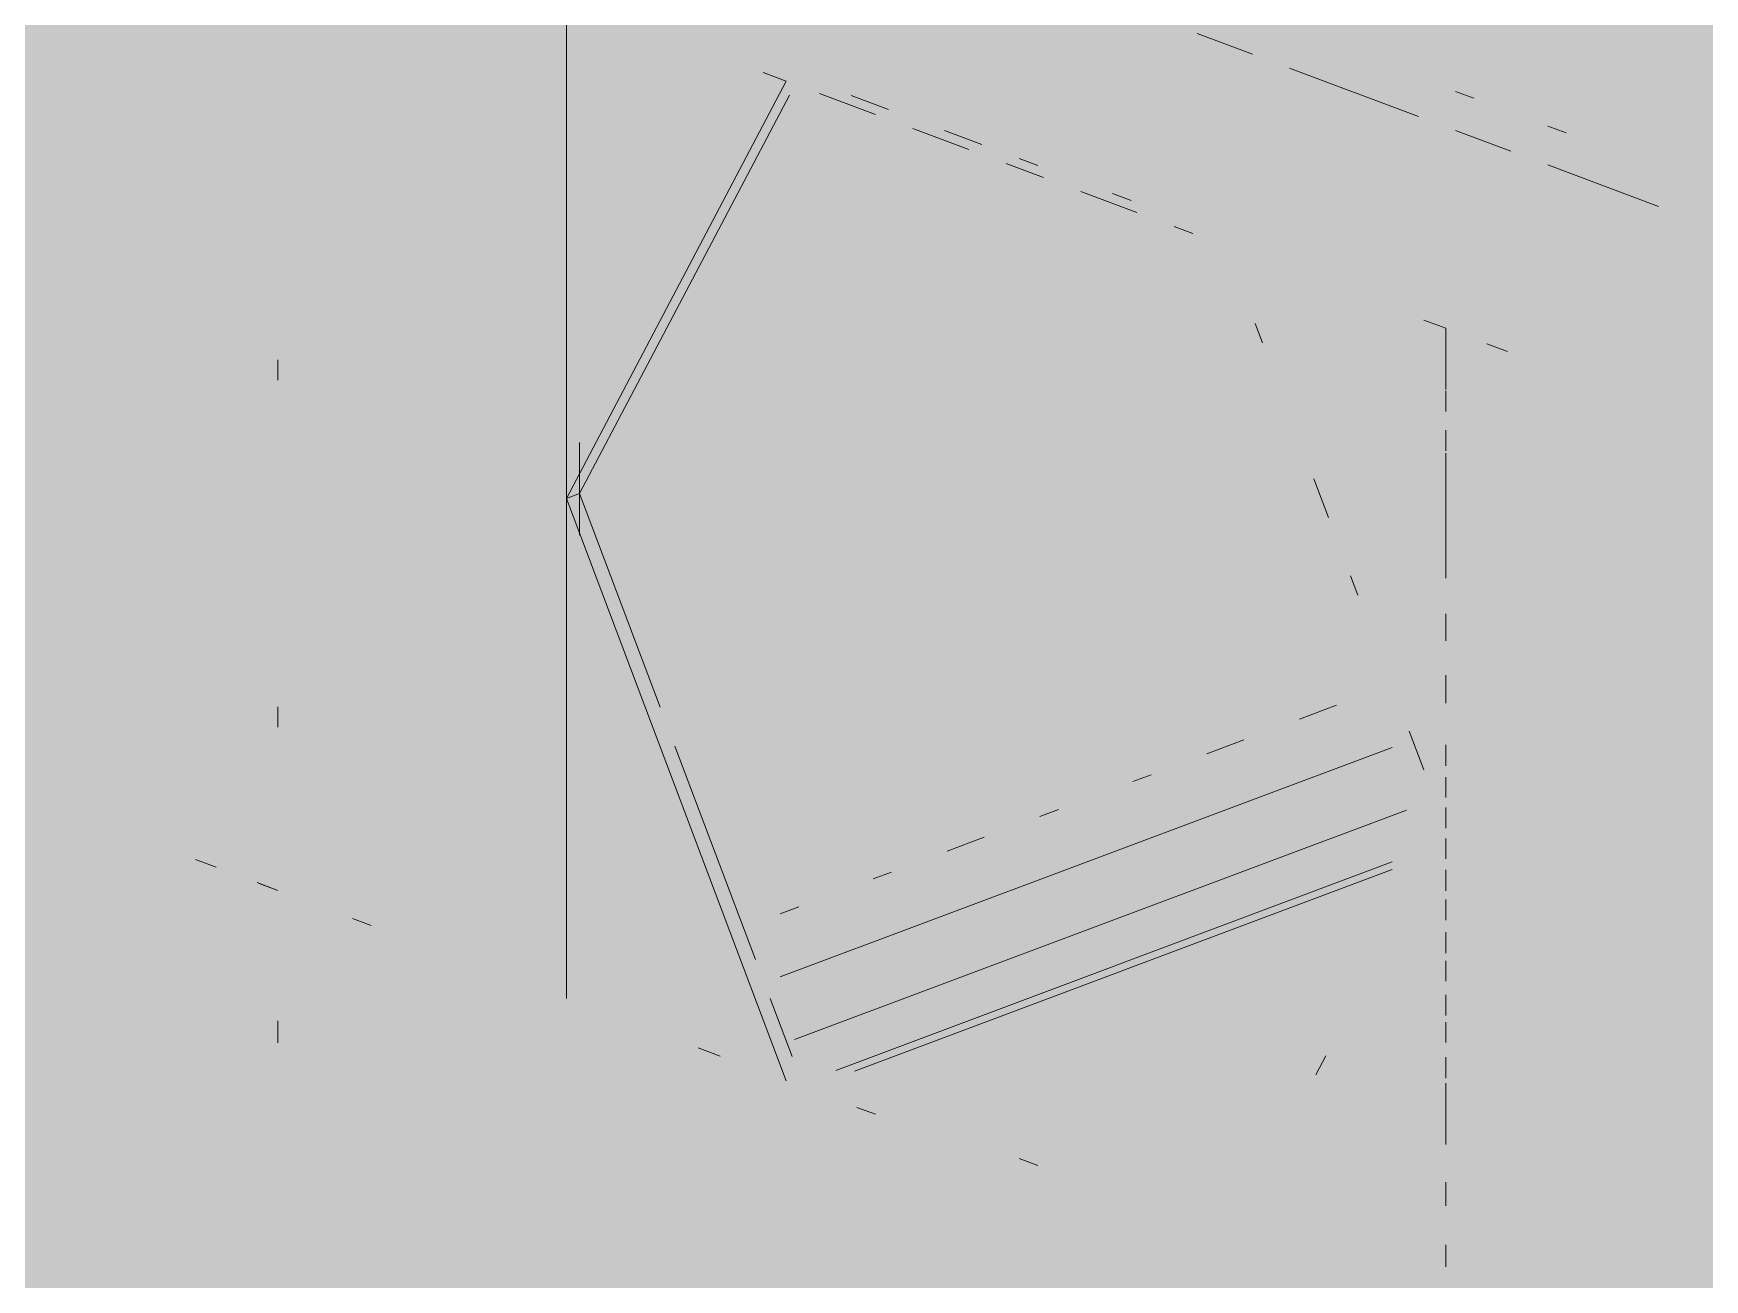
# Paper-space layout '03 3D Building and Roof' of a CAD drawing. Header units: millimetres. Extents: x 5 to 415, y 5 to 292.
# Drawn here: x 127.62 to 133.25, y 73.24 to 77.43 of the extents above; entities that cross this region are included whole.
import ezdxf

# ---------------------------------------------------------------- set-up
doc = ezdxf.new("R2010")
doc.units = ezdxf.units.MM
doc.layers.add('EXISTING', color=7, linetype='Continuous')
doc.layers.add('IMAGES', color=7, linetype='Continuous')

# ---------------------------------------------------------------- blocks, each defined once
blk = doc.blocks.new('SHEET_03')
at = {"layer": 'EXISTING', "color": 250, "lineweight": 9}
for p, q in [((129.4144, 76.6588), (129.4144, 77.4833)), ((129.4144, 77.4819), (129.4144, 77.4118)), ((131.7259, 77.3649), (131.5394, 77.4347)), ((132.2855, 77.1552), (131.8503, 77.3183)), ((129.4144, 75.8687), (130.1551, 77.2746)), ((129.4144, 77.2715), (129.4144, 77.2013)), ((130.0779, 77.3035), (130.1408, 77.2799)), ((130.1551, 77.2746), (130.081, 77.3023)), ((130.1659, 77.2273), (129.4589, 75.8853)), ((130.2667, 77.2328), (130.4554, 77.1621)), ((130.4998, 77.1787), (130.374, 77.2259)), ((132.4099, 77.2397), (132.4721, 77.2165)), ((130.5812, 77.115), (130.7699, 77.0443)), ((130.8144, 77.0609), (130.6885, 77.1081)), ((132.5964, 77.0388), (132.4099, 77.1086)), ((132.7208, 77.1233), (132.7829, 77.1)), ((129.4144, 77.0611), (129.4144, 75.8687)), ((130.8957, 76.9971), (131.0216, 76.95)), ((131.0031, 76.9902), (130.9402, 77.0138)), ((133.0938, 76.8524), (132.7208, 76.9922)), ((131.1474, 76.9029), (131.3361, 76.8322)), ((131.3176, 76.8724), (131.2547, 76.896)), ((131.4619, 76.785), (131.5248, 76.7615)), ((129.4144, 76.4527), (129.4144, 76.5214)), ((132.3771, 76.4422), (132.303, 76.47)), ((131.7352, 76.4582), (131.7598, 76.3929)), ((132.3771, 76.4422), (132.3771, 76.2361)), ((132.3771, 76.3721), (132.3771, 76.4422)), ((132.5854, 76.3642), (132.5159, 76.3902)), ((128.4423, 76.3359), (128.4423, 76.2672)), ((129.4144, 76.2466), (129.4144, 76.3153)), ((132.3771, 76.1617), (132.3771, 76.2318)), ((129.4144, 75.2846), (129.4144, 76.1092)), ((132.3771, 76.0987), (132.3771, 76.03)), ((129.4589, 76.0571), (129.4589, 75.7823)), ((129.4589, 75.8853), (129.4589, 76.0256)), ((132.3771, 75.6005), (132.3771, 76.0214)), ((131.9327, 75.9354), (131.982, 75.8046)), ((129.4144, 75.8687), (129.4589, 75.8853)), ((129.4144, 75.8687), (129.4144, 74.1853)), ((130.1551, 73.9078), (129.4144, 75.8687)), ((129.4589, 75.745), (129.4589, 75.8853)), ((129.4589, 75.8853), (129.7304, 75.1664)), ((132.3771, 75.8926), (132.3771, 75.8238)), ((132.3771, 75.6864), (132.3771, 75.6177)), ((132.0561, 75.6085), (132.0808, 75.5432)), ((132.3771, 75.4803), (132.3771, 75.4116)), ((132.3771, 75.3901), (132.3771, 75.4603)), ((132.3771, 75.2742), (132.3771, 75.2055)), ((132.3771, 75.1797), (132.3771, 75.2498)), ((128.4423, 75.1678), (128.4423, 75.0991)), ((131.8847, 75.1263), (132.0097, 75.1731)), ((129.4144, 75.0785), (129.4144, 75.1472)), ((131.5723, 75.0092), (131.6973, 75.056)), ((132.2536, 75.0857), (132.303, 74.9549)), ((129.7798, 75.0356), (130.0514, 74.3167)), ((130.1352, 74.2582), (132.1971, 75.0306)), ((132.3771, 74.9693), (132.3771, 75.0394)), ((129.4144, 74.1853), (129.4144, 74.9411)), ((131.3224, 74.9156), (131.3848, 74.939)), ((132.3771, 74.9306), (132.3771, 74.8619)), ((132.2449, 74.82), (130.183, 74.0476)), ((131.01, 74.7986), (131.0724, 74.822)), ((132.3771, 74.7589), (132.3771, 74.829)), ((130.6975, 74.6815), (130.8225, 74.7284)), ((132.3771, 74.7245), (132.3771, 74.6558)), ((128.1646, 74.6535), (128.234, 74.6275)), ((130.3227, 73.9431), (132.1971, 74.6453)), ((130.3851, 73.941), (132.1971, 74.6198)), ((130.4476, 74.5879), (130.5101, 74.6113)), ((132.3771, 74.5484), (132.3771, 74.6186)), ((128.3729, 74.5755), (128.4423, 74.5495)), ((128.4423, 74.5495), (128.3794, 74.573)), ((130.1352, 74.4709), (130.1977, 74.4943)), ((132.3771, 74.5184), (132.3771, 74.4497)), ((128.7569, 74.4316), (128.6939, 74.4552)), ((132.3771, 74.338), (132.3771, 74.4082)), ((132.3771, 74.3122), (132.3771, 74.2435)), ((130.1008, 74.1859), (130.1748, 73.9899)), ((132.3771, 74.1276), (132.3771, 74.1977)), ((128.4423, 74.1098), (128.4423, 74.0366)), ((132.3771, 74.1061), (132.3771, 74.0374)), ((129.8588, 74.0188), (129.9329, 73.9911)), ((131.9731, 73.992), (131.9394, 73.9281)), ((132.3771, 73.9172), (132.3771, 73.9873)), ((132.3771, 73.9), (132.3771, 73.6939)), ((130.4554, 73.7954), (130.3925, 73.8189)), ((132.3771, 73.7067), (132.3771, 73.7769)), ((130.9402, 73.647), (131.0031, 73.6235)), ((132.3771, 73.4963), (132.3771, 73.5665)), ((132.3771, 73.5564), (132.3771, 73.4877)), ((132.3771, 73.2859), (132.3771, 73.356)), ((132.3771, 73.3503), (132.3771, 73.2816))]:
    blk.add_line(p, q, dxfattribs=at)
at = {"layer": 'IMAGES', "color": 7}
for points in [[(128.3968, 77.2), (128.5682, 77.2), (128.3968, 77.7143), (128.5682, 77.7143)], [(127.54, 77.2), (128.2254, 77.2), (127.54, 77.5429), (128.2254, 77.5429)], [(128.2254, 77.2), (128.3968, 77.2), (128.2254, 77.5429), (128.3968, 77.5429)], [(128.5682, 77.3714), (128.7395, 77.3714), (128.5682, 77.5429), (128.7395, 77.5429)], [(128.7395, 77.3714), (128.9109, 77.3714), (128.7395, 77.5429), (128.9109, 77.5429)], [(128.9109, 77.3714), (129.0822, 77.3714), (128.9109, 77.5429), (129.0822, 77.5429)], [(129.0822, 77.3714), (129.2536, 77.3714), (129.0822, 77.5429), (129.2536, 77.5429)], [(129.2536, 77.3714), (129.425, 77.3714), (129.2536, 77.5429), (129.425, 77.5429)], [(129.425, 77.3714), (129.5963, 77.3714), (129.425, 77.5429), (129.5963, 77.5429)], [(129.5963, 77.3714), (129.7677, 77.3714), (129.5963, 77.5429), (129.7677, 77.5429)], [(129.7677, 77.3714), (130.1104, 77.3714), (129.7677, 77.5429), (130.1104, 77.5429)], [(130.1104, 77.3714), (130.2818, 77.3714), (130.1104, 77.5429), (130.2818, 77.5429)], [(130.2818, 77.3714), (130.7959, 77.3714), (130.2818, 77.5429), (130.7959, 77.5429)], [(130.7959, 77.3714), (130.9672, 77.3714), (130.7959, 77.5429), (130.9672, 77.5429)], [(130.9672, 77.3714), (131.31, 77.3714), (130.9672, 77.5429), (131.31, 77.5429)], [(131.31, 77.3714), (131.6527, 77.3714), (131.31, 77.5429), (131.6527, 77.5429)], [(131.6527, 77.3714), (131.8241, 77.3714), (131.6527, 77.5429), (131.8241, 77.5429)], [(131.8241, 77.3714), (132.1668, 77.3714), (131.8241, 77.5429), (132.1668, 77.5429)], [(132.1668, 77.3714), (132.3381, 77.3714), (132.1668, 77.5429), (132.3381, 77.5429)], [(132.3381, 77.3714), (132.5095, 77.3714), (132.3381, 77.5429), (132.5095, 77.5429)], [(132.5095, 77.3714), (133.5377, 77.3714), (132.5095, 77.5429), (133.5377, 77.5429)], [(128.5682, 77.2), (128.7395, 77.2), (128.5682, 77.3714), (128.7395, 77.3714)], [(128.7395, 77.2), (129.0822, 77.2), (128.7395, 77.3714), (129.0822, 77.3714)], [(129.0822, 74.4571), (129.2536, 74.4571), (129.0822, 77.3714), (129.2536, 77.3714)], [(129.2536, 77.2), (129.425, 77.2), (129.2536, 77.3714), (129.425, 77.3714)], [(129.425, 76.5143), (129.5963, 76.5143), (129.425, 77.3714), (129.5963, 77.3714)], [(129.5963, 77.2), (129.7677, 77.2), (129.5963, 77.3714), (129.7677, 77.3714)], [(129.7677, 77.2), (129.9391, 77.2), (129.7677, 77.3714), (129.9391, 77.3714)], [(129.9391, 77.2), (130.1104, 77.2), (129.9391, 77.3714), (130.1104, 77.3714)], [(130.1104, 77.2), (130.2818, 77.2), (130.1104, 77.3714), (130.2818, 77.3714)], [(130.2818, 77.2), (130.4532, 77.2), (130.2818, 77.3714), (130.4532, 77.3714)], [(130.4532, 77.2), (130.7959, 77.2), (130.4532, 77.3714), (130.7959, 77.3714)], [(130.7959, 77.2), (130.9672, 77.2), (130.7959, 77.3714), (130.9672, 77.3714)], [(130.9672, 77.2), (131.31, 77.2), (130.9672, 77.3714), (131.31, 77.3714)], [(131.31, 77.2), (131.4813, 77.2), (131.31, 77.3714), (131.4813, 77.3714)], [(131.4813, 77.2), (131.8241, 77.2), (131.4813, 77.3714), (131.8241, 77.3714)], [(131.8241, 77.2), (132.1668, 77.2), (131.8241, 77.3714), (132.1668, 77.3714)], [(132.1668, 77.2), (132.3381, 77.2), (132.1668, 77.3714), (132.3381, 77.3714)], [(132.3381, 77.2), (132.5095, 77.2), (132.3381, 77.3714), (132.5095, 77.3714)], [(132.5095, 77.2), (132.6809, 77.2), (132.5095, 77.3714), (132.6809, 77.3714)], [(132.6809, 77.2), (132.8522, 77.2), (132.6809, 77.3714), (132.8522, 77.3714)], [(132.8522, 77.2), (133.0236, 77.2), (132.8522, 77.3714), (133.0236, 77.3714)], [(133.0236, 77.2), (134.3945, 77.2), (133.0236, 77.3714), (134.3945, 77.3714)], [(127.54, 76.8571), (127.7113, 76.8571), (127.54, 77.2), (127.7113, 77.2)], [(127.7113, 76.8571), (128.3968, 76.8571), (127.7113, 77.2), (128.3968, 77.2)], [(128.3968, 77.0286), (128.5682, 77.0286), (128.3968, 77.2), (128.5682, 77.2)], [(128.5682, 76.8571), (129.0822, 76.8571), (128.5682, 77.2), (129.0822, 77.2)], [(129.2536, 76.1714), (129.425, 76.1714), (129.2536, 77.2), (129.425, 77.2)], [(129.5963, 76.8571), (129.9391, 76.8571), (129.5963, 77.2), (129.9391, 77.2)], [(129.9391, 77.0286), (130.1104, 77.0286), (129.9391, 77.2), (130.1104, 77.2)], [(130.1104, 77.0286), (130.2818, 77.0286), (130.1104, 77.2), (130.2818, 77.2)], [(130.2818, 77.0286), (130.4532, 77.0286), (130.2818, 77.2), (130.4532, 77.2)], [(130.4532, 77.0286), (130.6245, 77.0286), (130.4532, 77.2), (130.6245, 77.2)], [(130.6245, 77.0286), (130.7959, 77.0286), (130.6245, 77.2), (130.7959, 77.2)], [(130.7959, 77.0286), (130.9672, 77.0286), (130.7959, 77.2), (130.9672, 77.2)], [(130.9672, 77.0286), (131.1386, 77.0286), (130.9672, 77.2), (131.1386, 77.2)], [(131.1386, 77.0286), (131.4813, 77.0286), (131.1386, 77.2), (131.4813, 77.2)], [(131.4813, 77.0286), (131.8241, 77.0286), (131.4813, 77.2), (131.8241, 77.2)], [(131.8241, 77.0286), (131.9954, 77.0286), (131.8241, 77.2), (131.9954, 77.2)], [(131.9954, 77.0286), (132.1668, 77.0286), (131.9954, 77.2), (132.1668, 77.2)], [(132.1668, 77.0286), (132.5095, 77.0286), (132.1668, 77.2), (132.5095, 77.2)], [(132.5095, 77.0286), (132.6809, 77.0286), (132.5095, 77.2), (132.6809, 77.2)], [(132.6809, 77.0286), (132.8522, 77.0286), (132.6809, 77.2), (132.8522, 77.2)], [(132.8522, 77.0286), (133.0236, 77.0286), (132.8522, 77.2), (133.0236, 77.2)], [(133.0236, 77.0286), (133.5377, 77.0286), (133.0236, 77.2), (133.5377, 77.2)], [(128.3968, 76.3429), (128.5682, 76.3429), (128.3968, 77.0286), (128.5682, 77.0286)], [(129.9391, 76.8571), (130.1104, 76.8571), (129.9391, 77.0286), (130.1104, 77.0286)], [(130.1104, 76.8571), (130.2818, 76.8571), (130.1104, 77.0286), (130.2818, 77.0286)], [(130.2818, 76.8571), (130.4532, 76.8571), (130.2818, 77.0286), (130.4532, 77.0286)], [(130.4532, 76.8571), (130.6245, 76.8571), (130.4532, 77.0286), (130.6245, 77.0286)], [(130.6245, 76.8571), (130.9672, 76.8571), (130.6245, 77.0286), (130.9672, 77.0286)], [(130.9672, 76.8571), (131.1386, 76.8571), (130.9672, 77.0286), (131.1386, 77.0286)], [(131.1386, 76.8571), (131.4813, 76.8571), (131.1386, 77.0286), (131.4813, 77.0286)], [(131.4813, 76.8571), (131.6527, 76.8571), (131.4813, 77.0286), (131.6527, 77.0286)], [(131.6527, 76.8571), (132.1668, 76.8571), (131.6527, 77.0286), (132.1668, 77.0286)], [(132.1668, 76.8571), (132.3381, 76.8571), (132.1668, 77.0286), (132.3381, 77.0286)], [(132.3381, 76.8571), (132.5095, 76.8571), (132.3381, 77.0286), (132.5095, 77.0286)], [(132.5095, 76.8571), (132.6809, 76.8571), (132.5095, 77.0286), (132.6809, 77.0286)], [(132.6809, 76.8571), (132.8522, 76.8571), (132.6809, 77.0286), (132.8522, 77.0286)], [(132.8522, 76.8571), (133.0236, 76.8571), (132.8522, 77.0286), (133.0236, 77.0286)], [(133.0236, 76.8571), (133.195, 76.8571), (133.0236, 77.0286), (133.195, 77.0286)], [(133.195, 76.8571), (133.3663, 76.8571), (133.195, 77.0286), (133.3663, 77.0286)], [(127.54, 76.1714), (127.7113, 76.1714), (127.54, 76.8571), (127.7113, 76.8571)], [(127.7113, 76.1714), (128.2254, 76.1714), (127.7113, 76.8571), (128.2254, 76.8571)], [(128.2254, 76), (128.3968, 76), (128.2254, 76.8571), (128.3968, 76.8571)], [(128.5682, 76), (128.7395, 76), (128.5682, 76.8571), (128.7395, 76.8571)], [(128.7395, 76), (129.0822, 76), (128.7395, 76.8571), (129.0822, 76.8571)], [(129.5963, 76.6857), (129.7677, 76.6857), (129.5963, 76.8571), (129.7677, 76.8571)], [(129.7677, 76.6857), (129.9391, 76.6857), (129.7677, 76.8571), (129.9391, 76.8571)], [(129.9391, 76.6857), (130.1104, 76.6857), (129.9391, 76.8571), (130.1104, 76.8571)], [(130.1104, 76.6857), (130.2818, 76.6857), (130.1104, 76.8571), (130.2818, 76.8571)], [(130.2818, 76.6857), (130.6245, 76.6857), (130.2818, 76.8571), (130.6245, 76.8571)], [(130.6245, 76.6857), (130.7959, 76.6857), (130.6245, 76.8571), (130.7959, 76.8571)], [(130.7959, 76.6857), (131.1386, 76.6857), (130.7959, 76.8571), (131.1386, 76.8571)], [(131.1386, 76.6857), (131.4813, 76.6857), (131.1386, 76.8571), (131.4813, 76.8571)], [(131.4813, 76.6857), (131.6527, 76.6857), (131.4813, 76.8571), (131.6527, 76.8571)], [(131.6527, 76.6857), (131.8241, 76.6857), (131.6527, 76.8571), (131.8241, 76.8571)], [(131.8241, 76.6857), (131.9954, 76.6857), (131.8241, 76.8571), (131.9954, 76.8571)], [(131.9954, 76.6857), (132.1668, 76.6857), (131.9954, 76.8571), (132.1668, 76.8571)], [(132.1668, 76.6857), (132.3381, 76.6857), (132.1668, 76.8571), (132.3381, 76.8571)], [(132.3381, 76.6857), (132.6809, 76.6857), (132.3381, 76.8571), (132.6809, 76.8571)], [(132.6809, 76.6857), (132.8522, 76.6857), (132.6809, 76.8571), (132.8522, 76.8571)], [(132.8522, 76.6857), (133.0236, 76.6857), (132.8522, 76.8571), (133.0236, 76.8571)], [(133.0236, 76.6857), (133.195, 76.6857), (133.0236, 76.8571), (133.195, 76.8571)], [(133.195, 76.5143), (133.3663, 76.5143), (133.195, 76.8571), (133.3663, 76.8571)], [(129.5963, 76.5143), (129.7677, 76.5143), (129.5963, 76.6857), (129.7677, 76.6857)], [(129.7677, 76.5143), (129.9391, 76.5143), (129.7677, 76.6857), (129.9391, 76.6857)], [(129.9391, 76.5143), (130.1104, 76.5143), (129.9391, 76.6857), (130.1104, 76.6857)], [(130.1104, 76.5143), (130.2818, 76.5143), (130.1104, 76.6857), (130.2818, 76.6857)], [(130.2818, 76.5143), (130.7959, 76.5143), (130.2818, 76.6857), (130.7959, 76.6857)], [(130.7959, 76.5143), (130.9672, 76.5143), (130.7959, 76.6857), (130.9672, 76.6857)], [(130.9672, 76.5143), (131.1386, 76.5143), (130.9672, 76.6857), (131.1386, 76.6857)], [(131.1386, 76.5143), (131.4813, 76.5143), (131.1386, 76.6857), (131.4813, 76.6857)], [(131.4813, 76.5143), (131.6527, 76.5143), (131.4813, 76.6857), (131.6527, 76.6857)], [(131.6527, 76.5143), (131.9954, 76.5143), (131.6527, 76.6857), (131.9954, 76.6857)], [(131.9954, 76.5143), (132.1668, 76.5143), (131.9954, 76.6857), (132.1668, 76.6857)], [(132.1668, 76.5143), (132.5095, 76.5143), (132.1668, 76.6857), (132.5095, 76.6857)], [(132.5095, 76.5143), (133.0236, 76.5143), (132.5095, 76.6857), (133.0236, 76.6857)], [(133.0236, 76.5143), (133.195, 76.5143), (133.0236, 76.6857), (133.195, 76.6857)], [(129.425, 76.3429), (129.7677, 76.3429), (129.425, 76.5143), (129.7677, 76.5143)], [(129.7677, 76.3429), (129.9391, 76.3429), (129.7677, 76.5143), (129.9391, 76.5143)], [(129.9391, 76.1714), (130.1104, 76.1714), (129.9391, 76.5143), (130.1104, 76.5143)], [(130.1104, 76), (131.4813, 76), (130.1104, 76.5143), (131.4813, 76.5143)], [(131.4813, 76.3429), (131.6527, 76.3429), (131.4813, 76.5143), (131.6527, 76.5143)], [(131.6527, 76.1714), (131.8241, 76.1714), (131.6527, 76.5143), (131.8241, 76.5143)], [(131.8241, 76.3429), (131.9954, 76.3429), (131.8241, 76.5143), (131.9954, 76.5143)], [(131.9954, 76.3429), (132.3381, 76.3429), (131.9954, 76.5143), (132.3381, 76.5143)], [(132.3381, 76.3429), (132.5095, 76.3429), (132.3381, 76.5143), (132.5095, 76.5143)], [(132.5095, 76.3429), (132.6809, 76.3429), (132.5095, 76.5143), (132.6809, 76.5143)], [(132.6809, 76.3429), (132.8522, 76.3429), (132.6809, 76.5143), (132.8522, 76.5143)], [(132.8522, 76.3429), (133.195, 76.3429), (132.8522, 76.5143), (133.195, 76.5143)], [(133.195, 76.1714), (133.5377, 76.1714), (133.195, 76.5143), (133.5377, 76.5143)], [(128.3968, 76.1714), (128.5682, 76.1714), (128.3968, 76.3429), (128.5682, 76.3429)], [(129.425, 76.1714), (129.5963, 76.1714), (129.425, 76.3429), (129.5963, 76.3429)], [(129.5963, 76.1714), (129.7677, 76.1714), (129.5963, 76.3429), (129.7677, 76.3429)], [(129.7677, 76.1714), (129.9391, 76.1714), (129.7677, 76.3429), (129.9391, 76.3429)], [(131.4813, 76), (131.6527, 76), (131.4813, 76.3429), (131.6527, 76.3429)], [(131.8241, 76.1714), (131.9954, 76.1714), (131.8241, 76.3429), (131.9954, 76.3429)], [(131.9954, 76), (132.1668, 76), (131.9954, 76.3429), (132.1668, 76.3429)], [(132.1668, 76.1714), (132.3381, 76.1714), (132.1668, 76.3429), (132.3381, 76.3429)], [(132.3381, 74.6286), (132.5095, 74.6286), (132.3381, 76.3429), (132.5095, 76.3429)], [(132.5095, 76.1714), (132.6809, 76.1714), (132.5095, 76.3429), (132.6809, 76.3429)], [(132.6809, 76.1714), (132.8522, 76.1714), (132.6809, 76.3429), (132.8522, 76.3429)], [(132.8522, 76.1714), (133.0236, 76.1714), (132.8522, 76.3429), (133.0236, 76.3429)], [(133.0236, 76.1714), (133.195, 76.1714), (133.0236, 76.3429), (133.195, 76.3429)], [(127.54, 76), (128.2254, 76), (127.54, 76.1714), (128.2254, 76.1714)], [(128.3968, 76), (128.5682, 76), (128.3968, 76.1714), (128.5682, 76.1714)], [(129.2536, 76), (129.425, 76), (129.2536, 76.1714), (129.425, 76.1714)], [(129.425, 76), (129.5963, 76), (129.425, 76.1714), (129.5963, 76.1714)], [(129.5963, 76), (129.7677, 76), (129.5963, 76.1714), (129.7677, 76.1714)], [(129.7677, 76), (129.9391, 76), (129.7677, 76.1714), (129.9391, 76.1714)], [(129.9391, 76), (130.1104, 76), (129.9391, 76.1714), (130.1104, 76.1714)], [(131.6527, 76), (131.9954, 76), (131.6527, 76.1714), (131.9954, 76.1714)], [(132.1668, 75.8286), (132.3381, 75.8286), (132.1668, 76.1714), (132.3381, 76.1714)], [(132.5095, 76), (132.6809, 76), (132.5095, 76.1714), (132.6809, 76.1714)], [(132.6809, 76), (132.8522, 76), (132.6809, 76.1714), (132.8522, 76.1714)], [(132.8522, 76), (133.0236, 76), (132.8522, 76.1714), (133.0236, 76.1714)], [(133.0236, 76), (133.195, 76), (133.0236, 76.1714), (133.195, 76.1714)], [(133.195, 76), (133.3663, 76), (133.195, 76.1714), (133.3663, 76.1714)], [(127.54, 75.8286), (128.3968, 75.8286), (127.54, 76), (128.3968, 76)], [(128.3968, 75.3143), (128.5682, 75.3143), (128.3968, 76), (128.5682, 76)], [(128.5682, 75.4857), (129.0822, 75.4857), (128.5682, 76), (129.0822, 76)], [(129.2536, 75.4857), (129.425, 75.4857), (129.2536, 76), (129.425, 76)], [(129.425, 75.8286), (129.5963, 75.8286), (129.425, 76), (129.5963, 76)], [(129.5963, 75.8286), (129.7677, 75.8286), (129.5963, 76), (129.7677, 76)], [(129.7677, 75.8286), (129.9391, 75.8286), (129.7677, 76), (129.9391, 76)], [(129.9391, 75.8286), (131.8241, 75.8286), (129.9391, 76), (131.8241, 76)], [(131.8241, 75.8286), (131.9954, 75.8286), (131.8241, 76), (131.9954, 76)], [(131.9954, 75.8286), (132.1668, 75.8286), (131.9954, 76), (132.1668, 76)], [(132.5095, 75.1429), (132.6809, 75.1429), (132.5095, 76), (132.6809, 76)], [(132.6809, 75.8286), (132.8522, 75.8286), (132.6809, 76), (132.8522, 76)], [(132.8522, 75.8286), (133.0236, 75.8286), (132.8522, 76), (133.0236, 76)], [(133.0236, 75.8286), (133.195, 75.8286), (133.0236, 76), (133.195, 76)], [(133.195, 75.8286), (133.3663, 75.8286), (133.195, 76), (133.3663, 76)], [(127.3686, 75.4857), (128.3968, 75.4857), (127.3686, 75.8286), (128.3968, 75.8286)], [(129.425, 75.6571), (129.5963, 75.6571), (129.425, 75.8286), (129.5963, 75.8286)], [(129.5963, 75.6571), (129.7677, 75.6571), (129.5963, 75.8286), (129.7677, 75.8286)], [(129.7677, 75.6571), (129.9391, 75.6571), (129.7677, 75.8286), (129.9391, 75.8286)], [(129.9391, 75.6571), (131.6527, 75.6571), (129.9391, 75.8286), (131.6527, 75.8286)], [(131.6527, 75.6571), (131.8241, 75.6571), (131.6527, 75.8286), (131.8241, 75.8286)], [(131.8241, 75.6571), (131.9954, 75.6571), (131.8241, 75.8286), (131.9954, 75.8286)], [(131.9954, 75.6571), (132.1668, 75.6571), (131.9954, 75.8286), (132.1668, 75.8286)], [(132.1668, 75.6571), (132.3381, 75.6571), (132.1668, 75.8286), (132.3381, 75.8286)], [(132.6809, 73.2571), (133.0236, 73.2571), (132.6809, 75.8286), (133.0236, 75.8286)], [(133.0236, 73.0857), (133.195, 73.0857), (133.0236, 75.8286), (133.195, 75.8286)], [(133.195, 72.9143), (133.5377, 72.9143), (133.195, 75.8286), (133.5377, 75.8286)], [(129.425, 75.4857), (129.5963, 75.4857), (129.425, 75.6571), (129.5963, 75.6571)], [(129.5963, 75.4857), (129.7677, 75.4857), (129.5963, 75.6571), (129.7677, 75.6571)], [(129.7677, 75.4857), (129.9391, 75.4857), (129.7677, 75.6571), (129.9391, 75.6571)], [(129.9391, 75.4857), (131.8241, 75.4857), (129.9391, 75.6571), (131.8241, 75.6571)], [(131.8241, 75.4857), (131.9954, 75.4857), (131.8241, 75.6571), (131.9954, 75.6571)], [(131.9954, 75.4857), (132.1668, 75.4857), (131.9954, 75.6571), (132.1668, 75.6571)], [(132.1668, 75.4857), (132.3381, 75.4857), (132.1668, 75.6571), (132.3381, 75.6571)], [(127.1973, 75.3143), (128.2254, 75.3143), (127.1973, 75.4857), (128.2254, 75.4857)], [(128.2254, 74.9714), (128.3968, 74.9714), (128.2254, 75.4857), (128.3968, 75.4857)], [(128.5682, 74.8), (128.7395, 74.8), (128.5682, 75.4857), (128.7395, 75.4857)], [(128.7395, 74.6286), (129.0822, 74.6286), (128.7395, 75.4857), (129.0822, 75.4857)], [(129.2536, 75.3143), (129.425, 75.3143), (129.2536, 75.4857), (129.425, 75.4857)], [(129.425, 75.1429), (129.5963, 75.1429), (129.425, 75.4857), (129.5963, 75.4857)], [(129.5963, 75.3143), (129.7677, 75.3143), (129.5963, 75.4857), (129.7677, 75.4857)], [(129.7677, 75.3143), (129.9391, 75.3143), (129.7677, 75.4857), (129.9391, 75.4857)], [(129.9391, 75.3143), (130.1104, 75.3143), (129.9391, 75.4857), (130.1104, 75.4857)], [(130.1104, 75.3143), (131.4813, 75.3143), (130.1104, 75.4857), (131.4813, 75.4857)], [(131.4813, 75.3143), (131.6527, 75.3143), (131.4813, 75.4857), (131.6527, 75.4857)], [(131.6527, 75.3143), (131.9954, 75.3143), (131.6527, 75.4857), (131.9954, 75.4857)], [(131.9954, 75.3143), (132.1668, 75.3143), (131.9954, 75.4857), (132.1668, 75.4857)], [(132.1668, 75.3143), (132.3381, 75.3143), (132.1668, 75.4857), (132.3381, 75.4857)], [(127.3686, 75.1429), (128.2254, 75.1429), (127.3686, 75.3143), (128.2254, 75.3143)], [(128.3968, 75.1429), (128.5682, 75.1429), (128.3968, 75.3143), (128.5682, 75.3143)], [(129.2536, 74.4571), (129.425, 74.4571), (129.2536, 75.3143), (129.425, 75.3143)], [(129.5963, 75.1429), (129.7677, 75.1429), (129.5963, 75.3143), (129.7677, 75.3143)], [(129.7677, 75.1429), (129.9391, 75.1429), (129.7677, 75.3143), (129.9391, 75.3143)], [(129.9391, 74.9714), (130.1104, 74.9714), (129.9391, 75.3143), (130.1104, 75.3143)], [(130.1104, 75.1429), (131.1386, 75.1429), (130.1104, 75.3143), (131.1386, 75.3143)], [(131.1386, 75.1429), (131.4813, 75.1429), (131.1386, 75.3143), (131.4813, 75.3143)], [(131.4813, 75.1429), (131.6527, 75.1429), (131.4813, 75.3143), (131.6527, 75.3143)], [(131.6527, 75.1429), (131.9954, 75.1429), (131.6527, 75.3143), (131.9954, 75.3143)], [(131.9954, 75.1429), (132.3381, 75.1429), (131.9954, 75.3143), (132.3381, 75.3143)], [(127.3686, 74.9714), (127.7113, 74.9714), (127.3686, 75.1429), (127.7113, 75.1429)], [(127.7113, 74.9714), (128.2254, 74.9714), (127.7113, 75.1429), (128.2254, 75.1429)], [(128.3968, 74.9714), (128.5682, 74.9714), (128.3968, 75.1429), (128.5682, 75.1429)], [(129.425, 74.9714), (129.7677, 74.9714), (129.425, 75.1429), (129.7677, 75.1429)], [(129.7677, 74.6286), (129.9391, 74.6286), (129.7677, 75.1429), (129.9391, 75.1429)], [(130.1104, 74.9714), (130.6245, 74.9714), (130.1104, 75.1429), (130.6245, 75.1429)], [(130.6245, 74.9714), (130.9672, 74.9714), (130.6245, 75.1429), (130.9672, 75.1429)], [(130.9672, 74.9714), (131.1386, 74.9714), (130.9672, 75.1429), (131.1386, 75.1429)], [(131.1386, 74.9714), (131.4813, 74.9714), (131.1386, 75.1429), (131.4813, 75.1429)], [(131.4813, 74.9714), (131.8241, 74.9714), (131.4813, 75.1429), (131.8241, 75.1429)], [(131.8241, 74.9714), (131.9954, 74.9714), (131.8241, 75.1429), (131.9954, 75.1429)], [(131.9954, 74.9714), (132.1668, 74.9714), (131.9954, 75.1429), (132.1668, 75.1429)], [(132.1668, 74.9714), (132.3381, 74.9714), (132.1668, 75.1429), (132.3381, 75.1429)], [(132.5095, 74.2857), (132.6809, 74.2857), (132.5095, 75.1429), (132.6809, 75.1429)], [(127.54, 74.8), (127.7113, 74.8), (127.54, 74.9714), (127.7113, 74.9714)], [(127.7113, 74.8), (127.8827, 74.8), (127.7113, 74.9714), (127.8827, 74.9714)], [(127.8827, 74.8), (128.0541, 74.8), (127.8827, 74.9714), (128.0541, 74.9714)], [(128.0541, 74.8), (128.3968, 74.8), (128.0541, 74.9714), (128.3968, 74.9714)], [(128.3968, 74.8), (128.5682, 74.8), (128.3968, 74.9714), (128.5682, 74.9714)], [(129.425, 74.1143), (129.5963, 74.1143), (129.425, 74.9714), (129.5963, 74.9714)], [(129.5963, 74.8), (129.7677, 74.8), (129.5963, 74.9714), (129.7677, 74.9714)], [(129.9391, 74.8), (130.1104, 74.8), (129.9391, 74.9714), (130.1104, 74.9714)], [(130.1104, 74.8), (130.2818, 74.8), (130.1104, 74.9714), (130.2818, 74.9714)], [(130.2818, 74.8), (130.6245, 74.8), (130.2818, 74.9714), (130.6245, 74.9714)], [(130.6245, 74.8), (130.7959, 74.8), (130.6245, 74.9714), (130.7959, 74.9714)], [(130.7959, 74.8), (130.9672, 74.8), (130.7959, 74.9714), (130.9672, 74.9714)], [(130.9672, 74.8), (131.1386, 74.8), (130.9672, 74.9714), (131.1386, 74.9714)], [(131.1386, 74.8), (131.31, 74.8), (131.1386, 74.9714), (131.31, 74.9714)], [(131.31, 74.8), (131.4813, 74.8), (131.31, 74.9714), (131.4813, 74.9714)], [(131.4813, 74.8), (131.6527, 74.8), (131.4813, 74.9714), (131.6527, 74.9714)], [(131.6527, 74.8), (132.1668, 74.8), (131.6527, 74.9714), (132.1668, 74.9714)], [(132.1668, 74.6286), (132.3381, 74.6286), (132.1668, 74.9714), (132.3381, 74.9714)], [(127.54, 74.6286), (127.7113, 74.6286), (127.54, 74.8), (127.7113, 74.8)], [(127.7113, 74.6286), (127.8827, 74.6286), (127.7113, 74.8), (127.8827, 74.8)], [(127.8827, 74.6286), (128.0541, 74.6286), (127.8827, 74.8), (128.0541, 74.8)], [(128.0541, 74.6286), (128.2254, 74.6286), (128.0541, 74.8), (128.2254, 74.8)], [(128.2254, 74.6286), (128.3968, 74.6286), (128.2254, 74.8), (128.3968, 74.8)], [(128.3968, 74.6286), (128.5682, 74.6286), (128.3968, 74.8), (128.5682, 74.8)], [(128.5682, 74.6286), (128.7395, 74.6286), (128.5682, 74.8), (128.7395, 74.8)], [(129.5963, 74.2857), (129.7677, 74.2857), (129.5963, 74.8), (129.7677, 74.8)], [(129.9391, 74.6286), (130.1104, 74.6286), (129.9391, 74.8), (130.1104, 74.8)], [(130.1104, 74.6286), (130.2818, 74.6286), (130.1104, 74.8), (130.2818, 74.8)], [(130.2818, 74.6286), (130.4532, 74.6286), (130.2818, 74.8), (130.4532, 74.8)], [(130.4532, 74.6286), (130.6245, 74.6286), (130.4532, 74.8), (130.6245, 74.8)], [(130.6245, 74.6286), (131.1386, 74.6286), (130.6245, 74.8), (131.1386, 74.8)], [(131.1386, 74.6286), (131.31, 74.6286), (131.1386, 74.8), (131.31, 74.8)], [(131.31, 74.6286), (131.6527, 74.6286), (131.31, 74.8), (131.6527, 74.8)], [(131.6527, 74.6286), (131.8241, 74.6286), (131.6527, 74.8), (131.8241, 74.8)], [(131.8241, 74.6286), (132.1668, 74.6286), (131.8241, 74.8), (132.1668, 74.8)], [(127.54, 74.4571), (127.7113, 74.4571), (127.54, 74.6286), (127.7113, 74.6286)], [(127.7113, 74.4571), (128.0541, 74.4571), (127.7113, 74.6286), (128.0541, 74.6286)], [(128.0541, 74.4571), (128.2254, 74.4571), (128.0541, 74.6286), (128.2254, 74.6286)], [(128.2254, 74.4571), (128.5682, 74.4571), (128.2254, 74.6286), (128.5682, 74.6286)], [(128.5682, 74.4571), (128.7395, 74.4571), (128.5682, 74.6286), (128.7395, 74.6286)], [(128.7395, 74.4571), (128.9109, 74.4571), (128.7395, 74.6286), (128.9109, 74.6286)], [(128.9109, 74.4571), (129.0822, 74.4571), (128.9109, 74.6286), (129.0822, 74.6286)], [(129.7677, 74.4571), (129.9391, 74.4571), (129.7677, 74.6286), (129.9391, 74.6286)], [(129.9391, 74.2857), (130.1104, 74.2857), (129.9391, 74.6286), (130.1104, 74.6286)], [(130.1104, 74.4571), (130.2818, 74.4571), (130.1104, 74.6286), (130.2818, 74.6286)], [(130.2818, 74.4571), (130.9672, 74.4571), (130.2818, 74.6286), (130.9672, 74.6286)], [(130.9672, 74.2857), (131.31, 74.2857), (130.9672, 74.6286), (131.31, 74.6286)], [(131.31, 74.4571), (131.4813, 74.4571), (131.31, 74.6286), (131.4813, 74.6286)], [(131.4813, 74.4571), (131.6527, 74.4571), (131.4813, 74.6286), (131.6527, 74.6286)], [(131.6527, 74.4571), (132.1668, 74.4571), (131.6527, 74.6286), (132.1668, 74.6286)], [(132.1668, 74.4571), (132.5095, 74.4571), (132.1668, 74.6286), (132.5095, 74.6286)], [(126.6832, 74.2857), (127.7113, 74.2857), (126.6832, 74.4571), (127.7113, 74.4571)], [(127.7113, 74.2857), (128.0541, 74.2857), (127.7113, 74.4571), (128.0541, 74.4571)], [(128.0541, 74.2857), (128.2254, 74.2857), (128.0541, 74.4571), (128.2254, 74.4571)], [(128.2254, 74.2857), (128.3968, 74.2857), (128.2254, 74.4571), (128.3968, 74.4571)], [(128.3968, 74.2857), (128.7395, 74.2857), (128.3968, 74.4571), (128.7395, 74.4571)], [(128.7395, 74.2857), (128.9109, 74.2857), (128.7395, 74.4571), (128.9109, 74.4571)], [(128.9109, 74.1143), (129.0822, 74.1143), (128.9109, 74.4571), (129.0822, 74.4571)], [(129.0822, 74.2857), (129.2536, 74.2857), (129.0822, 74.4571), (129.2536, 74.4571)], [(129.2536, 74.2857), (129.425, 74.2857), (129.2536, 74.4571), (129.425, 74.4571)], [(129.7677, 74.2857), (129.9391, 74.2857), (129.7677, 74.4571), (129.9391, 74.4571)], [(130.1104, 74.2857), (130.4532, 74.2857), (130.1104, 74.4571), (130.4532, 74.4571)], [(130.4532, 74.1143), (130.7959, 74.1143), (130.4532, 74.4571), (130.7959, 74.4571)], [(130.7959, 74.2857), (130.9672, 74.2857), (130.7959, 74.4571), (130.9672, 74.4571)], [(131.31, 74.2857), (131.4813, 74.2857), (131.31, 74.4571), (131.4813, 74.4571)], [(131.4813, 74.2857), (131.6527, 74.2857), (131.4813, 74.4571), (131.6527, 74.4571)], [(131.6527, 74.2857), (131.8241, 74.2857), (131.6527, 74.4571), (131.8241, 74.4571)], [(131.8241, 74.2857), (132.3381, 74.2857), (131.8241, 74.4571), (132.3381, 74.4571)], [(132.3381, 72.9143), (132.5095, 72.9143), (132.3381, 74.4571), (132.5095, 74.4571)], [(126.8545, 74.1143), (128.2254, 74.1143), (126.8545, 74.2857), (128.2254, 74.2857)], [(128.2254, 73.9429), (128.3968, 73.9429), (128.2254, 74.2857), (128.3968, 74.2857)], [(128.3968, 74.1143), (128.5682, 74.1143), (128.3968, 74.2857), (128.5682, 74.2857)], [(128.5682, 74.1143), (128.7395, 74.1143), (128.5682, 74.2857), (128.7395, 74.2857)], [(128.7395, 74.1143), (128.9109, 74.1143), (128.7395, 74.2857), (128.9109, 74.2857)], [(129.0822, 74.1143), (129.2536, 74.1143), (129.0822, 74.2857), (129.2536, 74.2857)], [(129.2536, 74.1143), (129.425, 74.1143), (129.2536, 74.2857), (129.425, 74.2857)], [(129.5963, 74.1143), (129.7677, 74.1143), (129.5963, 74.2857), (129.7677, 74.2857)], [(129.7677, 74.1143), (129.9391, 74.1143), (129.7677, 74.2857), (129.9391, 74.2857)], [(129.9391, 74.1143), (130.1104, 74.1143), (129.9391, 74.2857), (130.1104, 74.2857)], [(130.1104, 74.1143), (130.2818, 74.1143), (130.1104, 74.2857), (130.2818, 74.2857)], [(130.2818, 74.1143), (130.4532, 74.1143), (130.2818, 74.2857), (130.4532, 74.2857)], [(130.7959, 74.1143), (131.31, 74.1143), (130.7959, 74.2857), (131.31, 74.2857)], [(131.31, 74.1143), (131.4813, 74.1143), (131.31, 74.2857), (131.4813, 74.2857)], [(131.4813, 74.1143), (131.6527, 74.1143), (131.4813, 74.2857), (131.6527, 74.2857)], [(131.6527, 73.9429), (131.8241, 73.9429), (131.6527, 74.2857), (131.8241, 74.2857)], [(131.8241, 74.1143), (131.9954, 74.1143), (131.8241, 74.2857), (131.9954, 74.2857)], [(131.9954, 74.1143), (132.1668, 74.1143), (131.9954, 74.2857), (132.1668, 74.2857)], [(132.1668, 74.1143), (132.3381, 74.1143), (132.1668, 74.2857), (132.3381, 74.2857)], [(132.5095, 73.2571), (132.6809, 73.2571), (132.5095, 74.2857), (132.6809, 74.2857)], [(127.1973, 73.9429), (128.2254, 73.9429), (127.1973, 74.1143), (128.2254, 74.1143)], [(128.3968, 73.9429), (128.5682, 73.9429), (128.3968, 74.1143), (128.5682, 74.1143)], [(128.5682, 73.9429), (128.7395, 73.9429), (128.5682, 74.1143), (128.7395, 74.1143)], [(128.7395, 73.9429), (128.9109, 73.9429), (128.7395, 74.1143), (128.9109, 74.1143)], [(128.9109, 73.9429), (129.2536, 73.9429), (128.9109, 74.1143), (129.2536, 74.1143)], [(129.2536, 73.9429), (129.425, 73.9429), (129.2536, 74.1143), (129.425, 74.1143)], [(129.425, 73.9429), (129.7677, 73.9429), (129.425, 74.1143), (129.7677, 74.1143)], [(129.7677, 73.9429), (129.9391, 73.9429), (129.7677, 74.1143), (129.9391, 74.1143)], [(129.9391, 73.9429), (130.1104, 73.9429), (129.9391, 74.1143), (130.1104, 74.1143)], [(130.1104, 73.9429), (130.2818, 73.9429), (130.1104, 74.1143), (130.2818, 74.1143)], [(130.2818, 73.9429), (130.7959, 73.9429), (130.2818, 74.1143), (130.7959, 74.1143)], [(130.7959, 73.9429), (130.9672, 73.9429), (130.7959, 74.1143), (130.9672, 74.1143)], [(130.9672, 73.9429), (131.1386, 73.9429), (130.9672, 74.1143), (131.1386, 74.1143)], [(131.1386, 73.9429), (131.31, 73.9429), (131.1386, 74.1143), (131.31, 74.1143)], [(131.31, 73.9429), (131.6527, 73.9429), (131.31, 74.1143), (131.6527, 74.1143)], [(131.8241, 73.9429), (131.9954, 73.9429), (131.8241, 74.1143), (131.9954, 74.1143)], [(131.9954, 73.9429), (132.1668, 73.9429), (131.9954, 74.1143), (132.1668, 74.1143)], [(132.1668, 73.9429), (132.3381, 73.9429), (132.1668, 74.1143), (132.3381, 74.1143)], [(127.3686, 73.7714), (128.3968, 73.7714), (127.3686, 73.9429), (128.3968, 73.9429)], [(128.3968, 73.6), (128.5682, 73.6), (128.3968, 73.9429), (128.5682, 73.9429)], [(128.5682, 73.7714), (129.2536, 73.7714), (128.5682, 73.9429), (129.2536, 73.9429)], [(129.2536, 73.7714), (129.5963, 73.7714), (129.2536, 73.9429), (129.5963, 73.9429)], [(129.5963, 73.7714), (129.7677, 73.7714), (129.5963, 73.9429), (129.7677, 73.9429)], [(129.7677, 73.7714), (129.9391, 73.7714), (129.7677, 73.9429), (129.9391, 73.9429)], [(129.9391, 73.7714), (130.1104, 73.7714), (129.9391, 73.9429), (130.1104, 73.9429)], [(130.1104, 73.7714), (130.4532, 73.7714), (130.1104, 73.9429), (130.4532, 73.9429)], [(130.4532, 73.7714), (130.6245, 73.7714), (130.4532, 73.9429), (130.6245, 73.9429)], [(130.6245, 73.6), (130.7959, 73.6), (130.6245, 73.9429), (130.7959, 73.9429)], [(130.7959, 73.7714), (131.1386, 73.7714), (130.7959, 73.9429), (131.1386, 73.9429)], [(131.1386, 73.7714), (131.31, 73.7714), (131.1386, 73.9429), (131.31, 73.9429)], [(131.31, 73.7714), (131.6527, 73.7714), (131.31, 73.9429), (131.6527, 73.9429)], [(131.6527, 73.7714), (131.8241, 73.7714), (131.6527, 73.9429), (131.8241, 73.9429)], [(131.8241, 73.7714), (131.9954, 73.7714), (131.8241, 73.9429), (131.9954, 73.9429)], [(131.9954, 73.7714), (132.1668, 73.7714), (131.9954, 73.9429), (132.1668, 73.9429)], [(132.1668, 73.7714), (132.3381, 73.7714), (132.1668, 73.9429), (132.3381, 73.9429)], [(127.3686, 73.6), (127.7113, 73.6), (127.3686, 73.7714), (127.7113, 73.7714)], [(127.7113, 73.6), (128.0541, 73.6), (127.7113, 73.7714), (128.0541, 73.7714)], [(128.0541, 73.6), (128.2254, 73.6), (128.0541, 73.7714), (128.2254, 73.7714)], [(128.2254, 73.6), (128.3968, 73.6), (128.2254, 73.7714), (128.3968, 73.7714)], [(128.5682, 73.6), (128.7395, 73.6), (128.5682, 73.7714), (128.7395, 73.7714)], [(128.7395, 73.6), (129.7677, 73.6), (128.7395, 73.7714), (129.7677, 73.7714)], [(129.7677, 73.6), (129.9391, 73.6), (129.7677, 73.7714), (129.9391, 73.7714)], [(129.9391, 73.6), (130.1104, 73.6), (129.9391, 73.7714), (130.1104, 73.7714)], [(130.1104, 73.6), (130.2818, 73.6), (130.1104, 73.7714), (130.2818, 73.7714)], [(130.2818, 73.6), (130.4532, 73.6), (130.2818, 73.7714), (130.4532, 73.7714)], [(130.4532, 73.6), (130.6245, 73.6), (130.4532, 73.7714), (130.6245, 73.7714)], [(130.7959, 73.6), (130.9672, 73.6), (130.7959, 73.7714), (130.9672, 73.7714)], [(130.9672, 73.4286), (131.1386, 73.4286), (130.9672, 73.7714), (131.1386, 73.7714)], [(131.1386, 73.6), (131.31, 73.6), (131.1386, 73.7714), (131.31, 73.7714)], [(131.31, 73.6), (131.4813, 73.6), (131.31, 73.7714), (131.4813, 73.7714)], [(131.4813, 73.6), (131.6527, 73.6), (131.4813, 73.7714), (131.6527, 73.7714)], [(131.6527, 73.6), (131.9954, 73.6), (131.6527, 73.7714), (131.9954, 73.7714)], [(131.9954, 73.4286), (132.1668, 73.4286), (131.9954, 73.7714), (132.1668, 73.7714)], [(132.1668, 73.4286), (132.3381, 73.4286), (132.1668, 73.7714), (132.3381, 73.7714)], [(127.54, 73.4286), (127.7113, 73.4286), (127.54, 73.6), (127.7113, 73.6)], [(127.7113, 73.4286), (127.8827, 73.4286), (127.7113, 73.6), (127.8827, 73.6)], [(127.8827, 73.4286), (128.0541, 73.4286), (127.8827, 73.6), (128.0541, 73.6)], [(128.0541, 73.4286), (128.2254, 73.4286), (128.0541, 73.6), (128.2254, 73.6)], [(128.2254, 73.4286), (128.5682, 73.4286), (128.2254, 73.6), (128.5682, 73.6)], [(128.5682, 73.4286), (130.2818, 73.4286), (128.5682, 73.6), (130.2818, 73.6)], [(130.2818, 73.4286), (130.6245, 73.4286), (130.2818, 73.6), (130.6245, 73.6)], [(130.6245, 73.4286), (130.7959, 73.4286), (130.6245, 73.6), (130.7959, 73.6)], [(130.7959, 73.4286), (130.9672, 73.4286), (130.7959, 73.6), (130.9672, 73.6)], [(131.1386, 73.2571), (131.31, 73.2571), (131.1386, 73.6), (131.31, 73.6)], [(131.31, 73.4286), (131.4813, 73.4286), (131.31, 73.6), (131.4813, 73.6)], [(131.4813, 73.4286), (131.6527, 73.4286), (131.4813, 73.6), (131.6527, 73.6)], [(131.6527, 73.4286), (131.8241, 73.4286), (131.6527, 73.6), (131.8241, 73.6)], [(131.8241, 73.2571), (131.9954, 73.2571), (131.8241, 73.6), (131.9954, 73.6)], [(127.54, 73.2571), (127.7113, 73.2571), (127.54, 73.4286), (127.7113, 73.4286)], [(127.7113, 73.2571), (127.8827, 73.2571), (127.7113, 73.4286), (127.8827, 73.4286)], [(127.8827, 73.2571), (128.0541, 73.2571), (127.8827, 73.4286), (128.0541, 73.4286)], [(128.0541, 73.2571), (128.5682, 73.2571), (128.0541, 73.4286), (128.5682, 73.4286)], [(128.5682, 73.2571), (128.9109, 73.2571), (128.5682, 73.4286), (128.9109, 73.4286)], [(128.9109, 73.2571), (130.6245, 73.2571), (128.9109, 73.4286), (130.6245, 73.4286)], [(130.6245, 73.2571), (130.7959, 73.2571), (130.6245, 73.4286), (130.7959, 73.4286)], [(130.7959, 73.2571), (130.9672, 73.2571), (130.7959, 73.4286), (130.9672, 73.4286)], [(130.9672, 73.2571), (131.1386, 73.2571), (130.9672, 73.4286), (131.1386, 73.4286)], [(131.31, 73.2571), (131.4813, 73.2571), (131.31, 73.4286), (131.4813, 73.4286)], [(131.4813, 73.2571), (131.6527, 73.2571), (131.4813, 73.4286), (131.6527, 73.4286)], [(131.6527, 73.2571), (131.8241, 73.2571), (131.6527, 73.4286), (131.8241, 73.4286)], [(131.9954, 73.2571), (132.3381, 73.2571), (131.9954, 73.4286), (132.3381, 73.4286)], [(127.3686, 73.0857), (128.0541, 73.0857), (127.3686, 73.2571), (128.0541, 73.2571)], [(128.0541, 73.0857), (128.2254, 73.0857), (128.0541, 73.2571), (128.2254, 73.2571)], [(128.2254, 73.0857), (128.3968, 73.0857), (128.2254, 73.2571), (128.3968, 73.2571)], [(128.3968, 73.0857), (128.9109, 73.0857), (128.3968, 73.2571), (128.9109, 73.2571)], [(128.9109, 73.0857), (129.0822, 73.0857), (128.9109, 73.2571), (129.0822, 73.2571)], [(129.0822, 73.0857), (129.425, 73.0857), (129.0822, 73.2571), (129.425, 73.2571)], [(129.425, 73.0857), (129.7677, 73.0857), (129.425, 73.2571), (129.7677, 73.2571)], [(129.7677, 73.0857), (130.1104, 73.0857), (129.7677, 73.2571), (130.1104, 73.2571)], [(130.1104, 73.0857), (131.1386, 73.0857), (130.1104, 73.2571), (131.1386, 73.2571)], [(131.1386, 73.0857), (131.4813, 73.0857), (131.1386, 73.2571), (131.4813, 73.2571)], [(131.4813, 73.0857), (131.8241, 73.0857), (131.4813, 73.2571), (131.8241, 73.2571)], [(131.8241, 73.0857), (132.3381, 73.0857), (131.8241, 73.2571), (132.3381, 73.2571)], [(132.5095, 73.0857), (132.6809, 73.0857), (132.5095, 73.2571), (132.6809, 73.2571)], [(132.6809, 73.0857), (132.8522, 73.0857), (132.6809, 73.2571), (132.8522, 73.2571)], [(132.8522, 73.0857), (133.0236, 73.0857), (132.8522, 73.2571), (133.0236, 73.2571)]]:
    blk.add_solid(points, dxfattribs=at)

psp = doc.layouts.new('03 3D Building and Roof')

# ---------------------------------------------------------------- block references
psp.add_blockref('SHEET_03', (0, 0))

doc.saveas('drawing.dxf')
